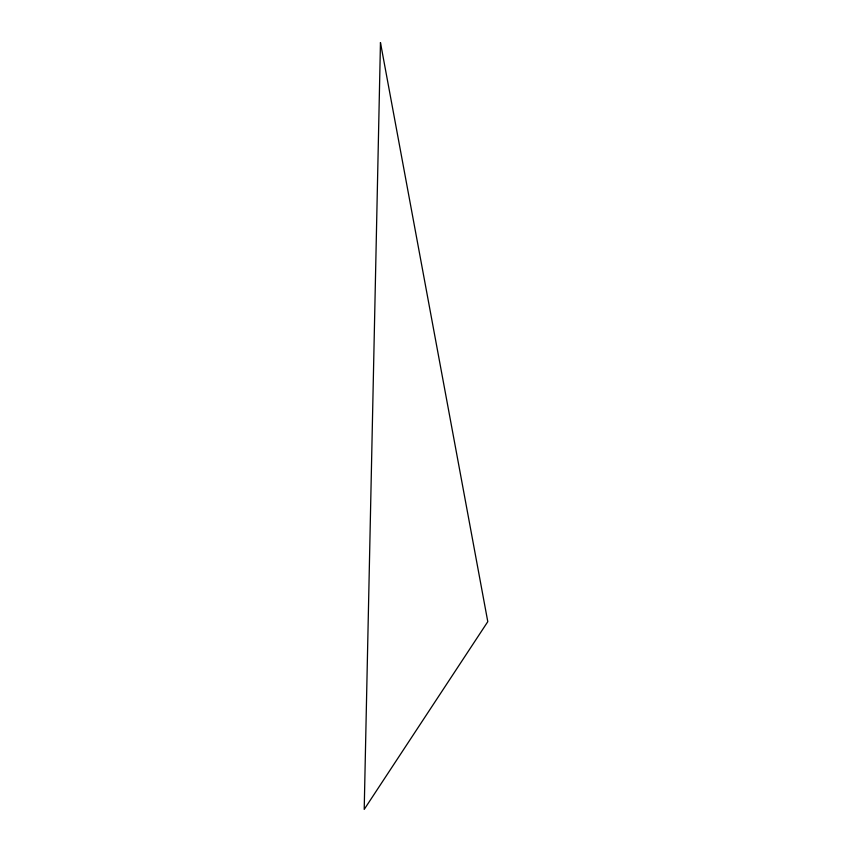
<?xml version="1.0" encoding="UTF-8"?>
<svg xmlns="http://www.w3.org/2000/svg" width="852" height="852" viewBox="0 0 852 852"><rect width="100%" height="100%" fill="white"/><g stroke="black" fill="none" stroke-linecap="round" stroke-linejoin="round"><path stroke-width="1.28" d="M380.461 42.6L364.209 809.4L487.791 621.672L380.461 42.6"/></g></svg>
